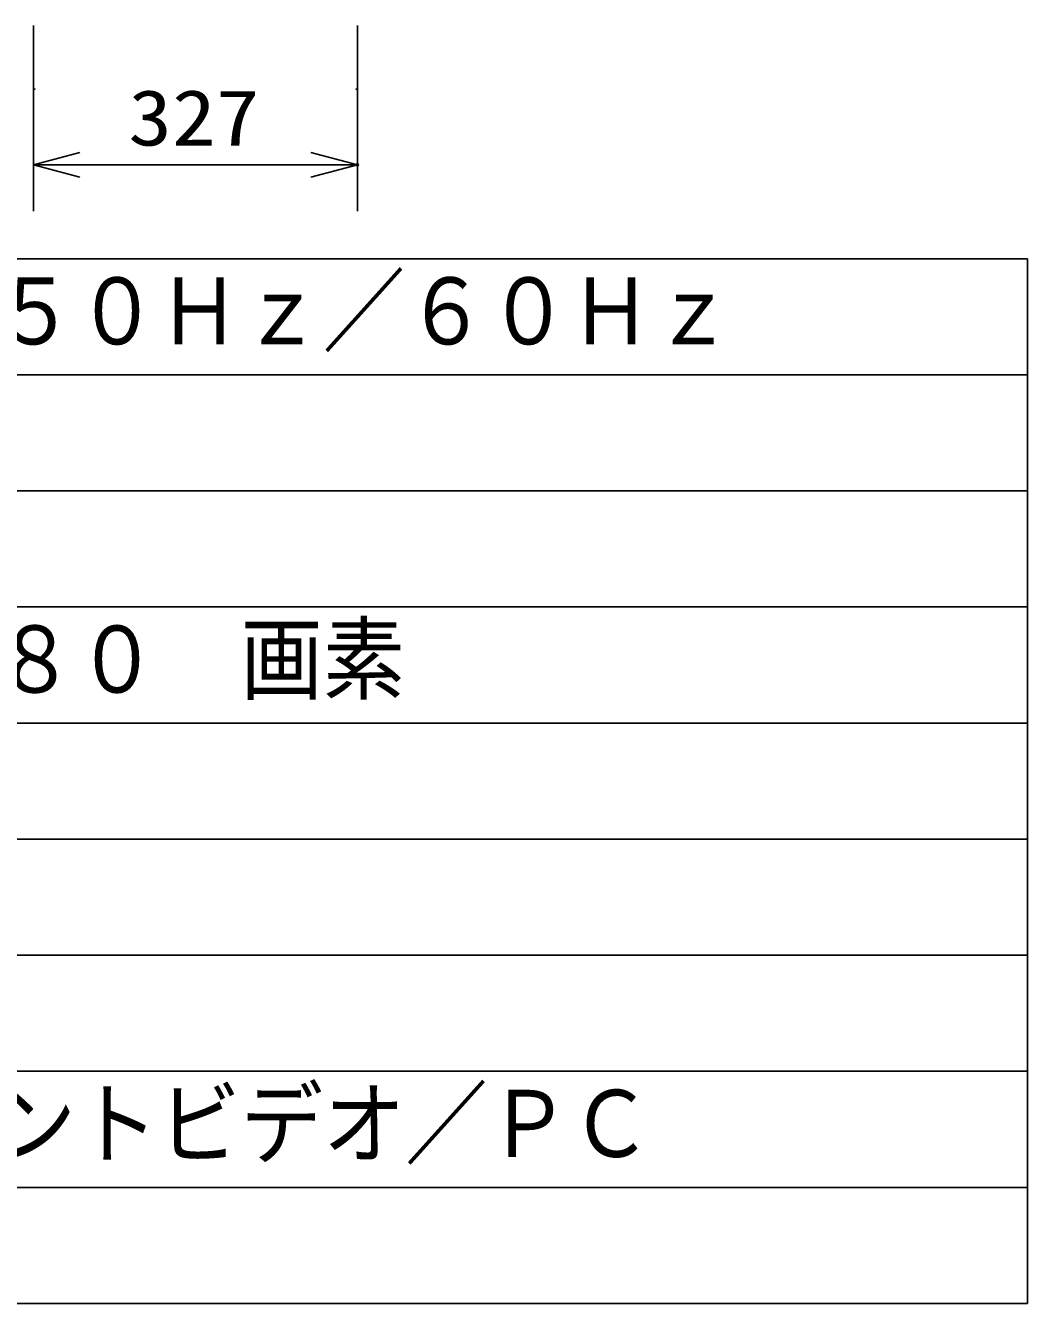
# Model space of a CAD drawing. Units: millimetres, scale not verified. Extents: x -63 to 63, y -57 to 57.
# Drawn here: x 19.4 to 62.5, y -56.5 to -1.5 of the extents above; entities that cross this region are included whole.
import ezdxf
from ezdxf.enums import TextEntityAlignment as Align

# ---------------------------------------------------------------- set-up
doc = ezdxf.new("R2010")
doc.units = ezdxf.units.MM
doc.header["$LTSCALE"] = 0.190236
doc.header["$PDMODE"] = 32
doc.header["$PDSIZE"] = 0.0951
for name, color, linetype in [('0-0_MOJI1', 2, 'Continuous'), ('0-1_WAKU', 1, 'Continuous'), ('0-2_GAIKEI', 7, 'Continuous'), ('0-3_S1', 7, 'Continuous')]:
    doc.layers.add(name, color=color, linetype=linetype)
doc.styles.add('ＭＳ ゴシック', font='')
doc.styles.get('ＭＳ ゴシック').set_extended_font_data('MS Gothic')

# ---------------------------------------------------------------- blocks, each defined once
blk = doc.blocks.new('_OPEN30')
at = {"layer": '0-3_S1'}
blk.add_line((0, 0), (-1, 0), dxfattribs=at)
blk.add_lwpolyline([(-1, 0.26795), (0, 0), (-1, -0.26795)], dxfattribs=at)

msp = doc.modelspace()

# ---------------------------------------------------------------- linework, layer by layer
at = {"layer": '0-1_WAKU', "color": 4}
for p, q in [((-62.5001, -11.5), (62.5001, -11.5)), ((62.5001, -11.5), (62.5001, -56.5001)), ((62.5001, -56.5001), (-62.5001, -56.5001))]:
    msp.add_line(p, q, dxfattribs=at)
at = {"layer": '0-1_WAKU'}
for p, q in [((-62.5001, -16.5), (62.5001, -16.5)), ((-62.5001, -21.5), (62.5001, -21.5)), ((-62.5001, -26.5), (62.5001, -26.5)), ((-62.5001, -31.5001), (62.5001, -31.5001)), ((-62.5001, -36.5001), (62.5001, -36.5001)), ((-62.5001, -41.5001), (62.5001, -41.5001)), ((-62.5001, -46.5001), (62.5001, -46.5001)), ((-62.5001, -51.5001), (62.5001, -51.5001))]:
    msp.add_line(p, q, dxfattribs=at)
at = {"layer": '0-2_GAIKEI', "color": 3}
for p, q in [((19.6903, -1.4565), (19.6903, -9.4565)), ((33.6453, -1.4565), (33.6453, -9.4565)), ((21.6903, -7.4565), (31.6453, -7.4565))]:
    msp.add_line(p, q, dxfattribs=at)
at = {"layer": '0-3_S1'}
msp.add_point((33.6453, -7.4565), dxfattribs=at)

# ---------------------------------------------------------------- block references
at = {"layer": '0-2_GAIKEI', "xscale": 2, "yscale": 2, "rotation": 180}
msp.add_blockref('_OPEN30', (19.6903, -7.4565), dxfattribs=at)
at = {"layer": '0-2_GAIKEI', "xscale": 2, "yscale": 2}
msp.add_blockref('_OPEN30', (33.6453, -7.4565), dxfattribs=at)
at = {"layer": '0-3_S1', "xscale": 0.07386667, "yscale": 0.07386667, "rotation": 180}
msp.add_blockref('_OPEN30', (19.6903, -4.195), dxfattribs=at)
at = {"layer": '0-3_S1', "xscale": 0.07386667, "yscale": 0.07386667}
msp.add_blockref('_OPEN30', (33.6453, -4.195), dxfattribs=at)

# ---------------------------------------------------------------- texts
at = {"layer": '0-0_MOJI1', "style": 'ＭＳ ゴシック', "width": 0.9}
for s, p in [('ＡＣ１００Ｖ±１０％\u3000５０Ｈｚ／６０Ｈｚ', (-21, -16.0551)), ('水平１９２０×垂直１０８０\u3000画素', (-21, -31.0552)), ('ＤＶＩ－Ｄ／コンポーネントビデオ／ＰＣ', (-21, -51.0552))]:
    msp.add_text(s, height=2.887, dxfattribs=at).set_placement(p, align=Align.BOTTOM_LEFT)
at = {"layer": '0-2_GAIKEI', "color": 3, "style": 'ＭＳ ゴシック', "width": 1.15}
msp.add_text('327', height=2.406, dxfattribs=at).set_placement((23.7807, -7.347), align=Align.BOTTOM_LEFT)

doc.saveas('drawing.dxf')
